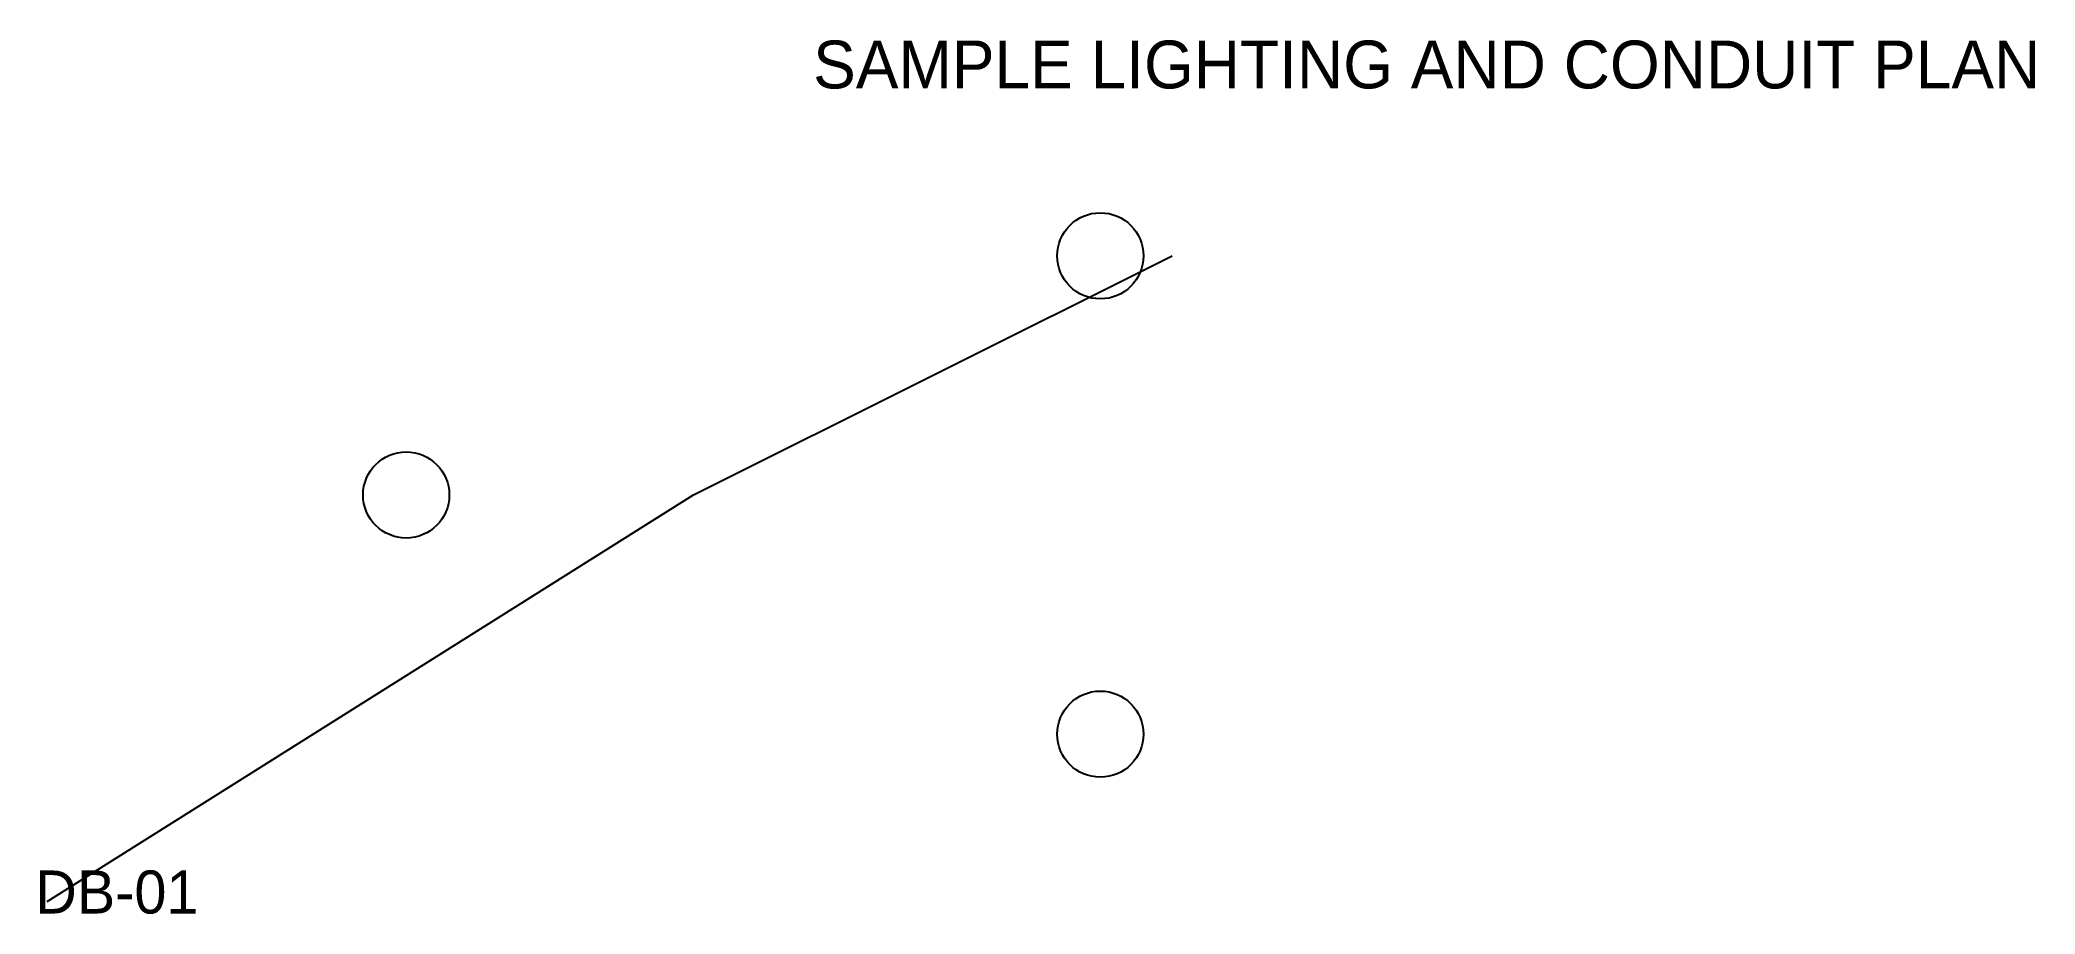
# Model space of a CAD drawing. Header units: millimetres. Extents: x 270 to 8605, y 247 to 3903.
import ezdxf

# ---------------------------------------------------------------- set-up
doc = ezdxf.new("R2010")
doc.units = ezdxf.units.MM

msp = doc.modelspace()

# ---------------------------------------------------------------- linework, layer by layer
at = {"layer": 'CONDUIT'}
for p, q in [((3000, 2000), (5000, 3000)), ((300, 300), (3000, 2000))]:
    msp.add_line(p, q, dxfattribs=at)
at = {"layer": 'LIGHTS'}
for centre in [(4700, 3000), (1800, 2000), (4700, 1000)]:
    msp.add_circle(centre, 180, dxfattribs=at)

# ---------------------------------------------------------------- texts
at = {"layer": 'EQUIPMENT'}
msp.add_text('DB-01', height=180, dxfattribs=at).set_placement((250, 250))
at = {"layer": 'NOTES'}
msp.add_text('SAMPLE LIGHTING AND CONDUIT PLAN', height=200, dxfattribs=at).set_placement((3500, 3700))

doc.saveas('drawing.dxf')
